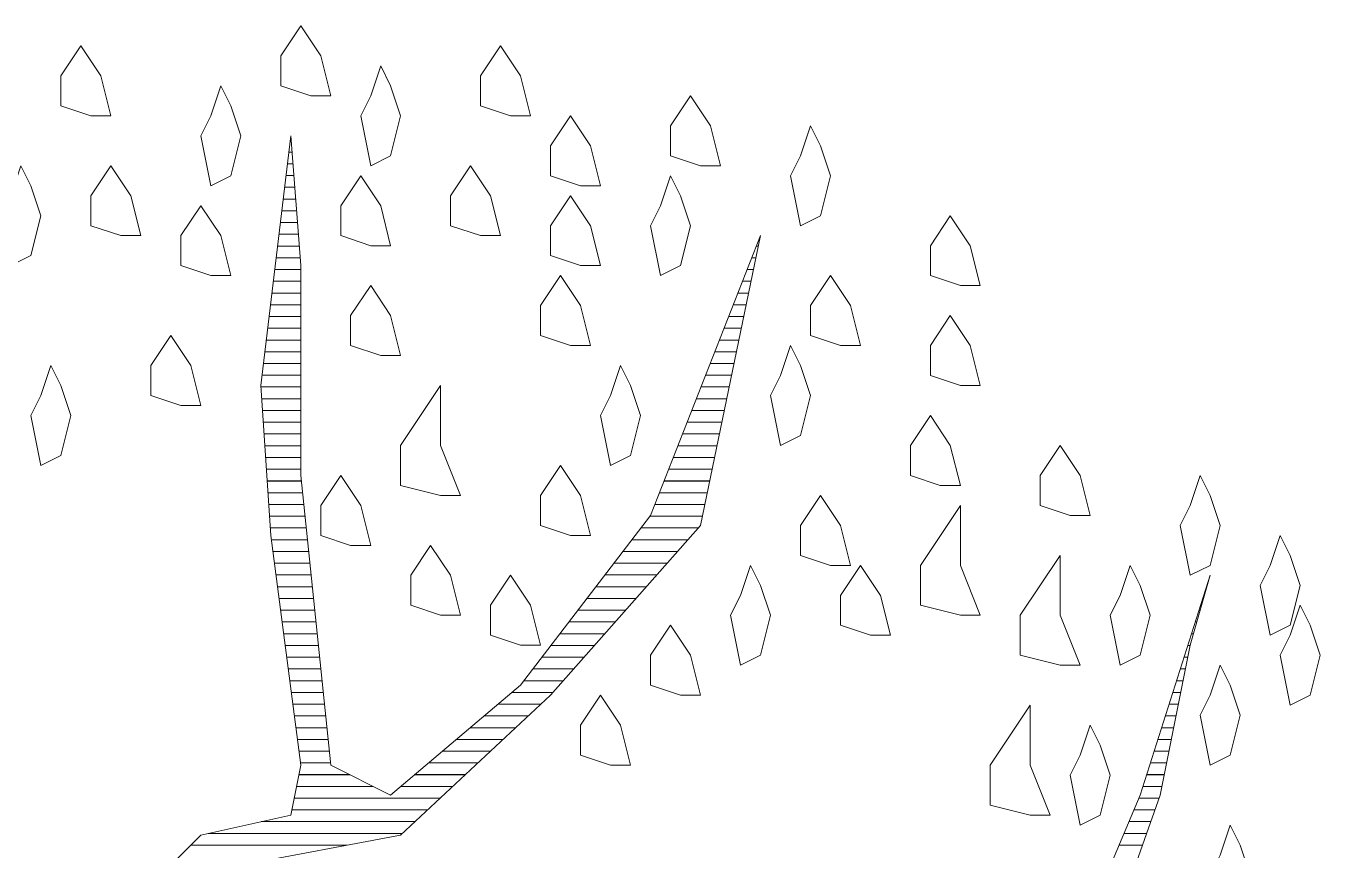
# Model space of a CAD drawing. Header units: centimetres. Extents: x 867 to 19881, y 2761 to 6151.
# Drawn here: x 2443.27 to 2464.54, y 4838.92 to 4852.46 of the extents above; entities that cross this region are included whole.
import ezdxf

# ---------------------------------------------------------------- set-up
doc = ezdxf.new("R2010")
doc.units = ezdxf.units.CM
doc.layers.add('PLAN TEFRİŞLER', color=7, linetype='Continuous', lineweight=0)

# ---------------------------------------------------------------- blocks, each defined once
blk = doc.blocks.new('*X64-flat-121')
at = {"color": 0}
for p, q in [((2917.25, 2913.46), (2917.37, 2913.46)), ((2917.05, 2911.83), (2917.5, 2911.83)), ((2916.86, 2910.2), (2917.62, 2910.2)), ((2916.66, 2908.58), (2917.75, 2908.58)), ((2916.47, 2906.95), (2917.87, 2906.95)), ((2916.27, 2905.32), (2918, 2905.32)), ((2916.08, 2903.7), (2918.12, 2903.7)), ((2915.69, 2900.44), (2918.37, 2900.44)), ((2915.88, 2902.07), (2918.25, 2902.07)), ((2915.49, 2898.82), (2918.5, 2898.82)), ((2981.78, 2898.82), (2982.05, 2898.82)), ((2915.3, 2897.19), (2918.62, 2897.19)), ((2981.14, 2897.19), (2981.71, 2897.19)), ((2915.1, 2895.56), (2918.71, 2895.56)), ((2980.5, 2895.56), (2981.37, 2895.56)), ((2914.91, 2893.94), (2918.71, 2893.94)), ((2979.86, 2893.94), (2981.04, 2893.94)), ((2914.71, 2892.31), (2918.71, 2892.31)), ((2979.22, 2892.31), (2980.7, 2892.31)), ((2914.52, 2890.68), (2918.71, 2890.68)), ((2978.58, 2890.68), (2980.36, 2890.68)), ((2914.32, 2889.06), (2918.71, 2889.06)), ((2977.94, 2889.06), (2980.03, 2889.06)), ((2914.13, 2887.43), (2918.71, 2887.43)), ((2977.31, 2887.43), (2979.69, 2887.43)), ((2913.93, 2885.8), (2918.71, 2885.8)), ((2976.67, 2885.8), (2979.35, 2885.8)), ((2913.54, 2882.55), (2918.71, 2882.55)), ((2913.74, 2884.18), (2918.71, 2884.18)), ((2975.39, 2882.55), (2978.68, 2882.55)), ((2976.03, 2884.18), (2979.02, 2884.18)), ((2913.35, 2880.92), (2918.71, 2880.92)), ((2974.75, 2880.92), (2978.34, 2880.92)), ((2913.19, 2879.3), (2918.71, 2879.3)), ((2974.11, 2879.3), (2978.01, 2879.3)), ((2913.3, 2877.67), (2918.71, 2877.67)), ((2973.47, 2877.67), (2977.67, 2877.67)), ((2913.41, 2876.04), (2918.71, 2876.04)), ((2972.83, 2876.04), (2977.33, 2876.04)), ((2913.51, 2874.42), (2918.71, 2874.42)), ((2972.19, 2874.42), (2977, 2874.42)), ((2913.62, 2872.79), (2918.71, 2872.79)), ((2971.55, 2872.79), (2976.66, 2872.79)), ((2913.73, 2871.16), (2918.71, 2871.16)), ((2970.92, 2871.16), (2976.32, 2871.16)), ((2913.84, 2869.54), (2918.71, 2869.54)), ((2970.28, 2869.54), (2975.99, 2869.54)), ((2913.95, 2867.91), (2918.71, 2867.91)), ((2969.64, 2867.91), (2975.65, 2867.91)), ((2914.06, 2866.28), (2918.79, 2866.28)), ((2914.16, 2864.66), (2918.96, 2864.66)), ((2968.36, 2864.66), (2974.98, 2864.66)), ((2969, 2866.28), (2975.31, 2866.28)), ((2914.27, 2863.03), (2919.12, 2863.03)), ((2967.72, 2863.03), (2974.64, 2863.03)), ((2914.38, 2861.4), (2919.29, 2861.4)), ((2967.04, 2861.4), (2974.31, 2861.4)), ((2914.49, 2859.78), (2919.46, 2859.78)), ((2965.79, 2859.78), (2973.73, 2859.78)), ((2914.64, 2858.15), (2919.63, 2858.15)), ((2964.55, 2858.15), (2972.29, 2858.15)), ((2914.85, 2856.52), (2919.8, 2856.52)), ((2963.31, 2856.52), (2970.86, 2856.52)), ((2915.06, 2854.9), (2919.97, 2854.9)), ((2962.06, 2854.9), (2969.42, 2854.9)), ((2915.27, 2853.27), (2920.13, 2853.27)), ((2960.82, 2853.27), (2967.99, 2853.27)), ((2915.49, 2851.64), (2920.3, 2851.64)), ((2959.57, 2851.64), (2966.55, 2851.64)), ((3044.09, 2851.64), (3044.14, 2851.64)), ((2915.7, 2850.02), (2920.47, 2850.02)), ((2958.33, 2850.02), (2965.12, 2850.02)), ((3043.57, 2850.02), (3043.68, 2850.02)), ((2915.91, 2848.39), (2920.64, 2848.39)), ((2916.12, 2846.76), (2920.81, 2846.76)), ((2955.84, 2846.76), (2962.24, 2846.76)), ((2957.09, 2848.39), (2963.68, 2848.39)), ((3042.54, 2846.76), (3042.75, 2846.76)), ((3043.06, 2848.39), (3043.21, 2848.39)), ((2916.33, 2845.14), (2920.98, 2845.14)), ((2954.6, 2845.14), (2960.81, 2845.14)), ((3042.02, 2845.14), (3042.28, 2845.14)), ((2916.55, 2843.51), (2921.14, 2843.51)), ((2953.36, 2843.51), (2959.37, 2843.51)), ((3041.5, 2843.51), (3041.82, 2843.51)), ((2916.76, 2841.88), (2921.31, 2841.88)), ((2952.11, 2841.88), (2957.94, 2841.88)), ((3040.99, 2841.88), (3041.5, 2841.88)), ((2916.97, 2840.26), (2921.48, 2840.26)), ((2950.87, 2840.26), (2956.5, 2840.26)), ((3040.47, 2840.26), (3041.17, 2840.26)), ((2917.18, 2838.63), (2921.65, 2838.63)), ((2949.62, 2838.63), (2955.07, 2838.63)), ((3039.95, 2838.63), (3040.85, 2838.63)), ((2917.4, 2837), (2921.82, 2837)), ((2947.96, 2837), (2953.63, 2837)), ((3039.43, 2837), (3040.52, 2837)), ((2917.61, 2835.38), (2921.99, 2835.38)), ((2946.04, 2835.38), (2951.96, 2835.38)), ((3038.92, 2835.38), (3040.2, 2835.38)), ((2917.82, 2833.75), (2922.15, 2833.75)), ((2944.12, 2833.75), (2950.22, 2833.75)), ((3038.4, 2833.75), (3039.87, 2833.75)), ((2918.03, 2832.12), (2922.32, 2832.12)), ((2918.24, 2830.5), (2922.49, 2830.5)), ((2940.27, 2830.5), (2946.73, 2830.5)), ((2942.2, 2832.12), (2948.48, 2832.12)), ((3037.36, 2830.5), (3039.22, 2830.5)), ((3037.88, 2832.12), (3039.54, 2832.12)), ((2918.46, 2828.87), (2922.66, 2828.87)), ((2938.35, 2828.87), (2944.99, 2828.87)), ((3036.85, 2828.87), (3038.89, 2828.87)), ((2918.67, 2827.24), (2922.83, 2827.24)), ((2936.43, 2827.24), (2943.25, 2827.24)), ((3036.33, 2827.24), (3038.57, 2827.24)), ((2918.45, 2825.62), (2925.49, 2825.62)), ((2934.51, 2825.62), (2941.51, 2825.62)), ((3035.81, 2825.62), (3038.24, 2825.62)), ((2918.12, 2823.99), (2928.75, 2823.99)), ((2932.58, 2823.99), (2939.76, 2823.99)), ((3035.29, 2823.99), (3037.92, 2823.99)), ((2917.79, 2822.36), (2938.02, 2822.36)), ((3034.73, 2822.36), (3037.53, 2822.36)), ((2917.47, 2820.73), (2936.28, 2820.73)), ((3034.05, 2820.73), (3036.95, 2820.73)), ((2913.24, 2819.11), (2934.53, 2819.11)), ((3033.36, 2819.11), (3036.38, 2819.11)), ((2905.92, 2817.48), (2932.79, 2817.48)), ((3032.68, 2817.48), (3035.81, 2817.48)), ((2903.48, 2815.85), (2925.1, 2815.85)), ((3031.99, 2815.85), (3035.23, 2815.85))]:
    blk.add_line(p, q, dxfattribs=at)
blk = doc.blocks.new('*X20')
at = {"color": 0}
for p, q in [((17.9333, 17.91), (17.9341, 17.91)), ((17.9321, 17.9), (17.9348, 17.9)), ((17.9309, 17.89), (17.9356, 17.89)), ((17.9297, 17.88), (17.9364, 17.88)), ((17.9285, 17.87), (17.9371, 17.87)), ((17.9273, 17.86), (17.9379, 17.86)), ((17.9261, 17.85), (17.9387, 17.85)), ((17.9237, 17.83), (17.9402, 17.83)), ((17.9249, 17.84), (17.9395, 17.84)), ((17.9225, 17.82), (17.941, 17.82)), ((18.33, 17.82), (18.3316, 17.82)), ((17.9213, 17.81), (17.9418, 17.81)), ((18.3261, 17.81), (18.3296, 17.81)), ((17.9201, 17.8), (17.9423, 17.8)), ((18.3221, 17.8), (18.3275, 17.8)), ((17.9189, 17.79), (17.9423, 17.79)), ((18.3182, 17.79), (18.3254, 17.79)), ((17.9177, 17.78), (17.9423, 17.78)), ((18.3143, 17.78), (18.3234, 17.78)), ((17.9165, 17.77), (17.9423, 17.77)), ((18.3104, 17.77), (18.3213, 17.77)), ((17.9153, 17.76), (17.9423, 17.76)), ((18.3064, 17.76), (18.3192, 17.76)), ((17.9141, 17.75), (17.9423, 17.75)), ((18.3025, 17.75), (18.3171, 17.75)), ((17.9129, 17.74), (17.9423, 17.74)), ((18.2986, 17.74), (18.3151, 17.74)), ((17.9105, 17.72), (17.9423, 17.72)), ((17.9117, 17.73), (17.9423, 17.73)), ((18.2907, 17.72), (18.3109, 17.72)), ((18.2946, 17.73), (18.313, 17.73)), ((17.9093, 17.71), (17.9423, 17.71)), ((18.2868, 17.71), (18.3089, 17.71)), ((17.9083, 17.7), (17.9423, 17.7)), ((18.2829, 17.7), (18.3068, 17.7)), ((17.909, 17.69), (17.9423, 17.69)), ((18.2789, 17.69), (18.3047, 17.69)), ((17.9097, 17.68), (17.9423, 17.68)), ((18.275, 17.68), (18.3027, 17.68)), ((17.9103, 17.67), (17.9423, 17.67)), ((18.2711, 17.67), (18.3006, 17.67)), ((17.911, 17.66), (17.9423, 17.66)), ((18.2671, 17.66), (18.2985, 17.66)), ((17.9117, 17.65), (17.9423, 17.65)), ((18.2632, 17.65), (18.2965, 17.65)), ((17.9123, 17.64), (17.9423, 17.64)), ((18.2593, 17.64), (18.2944, 17.64)), ((17.913, 17.63), (17.9423, 17.63)), ((18.2554, 17.63), (18.2923, 17.63)), ((17.9137, 17.62), (17.9428, 17.62)), ((17.9143, 17.61), (17.9438, 17.61)), ((18.2475, 17.61), (18.2882, 17.61)), ((18.2514, 17.62), (18.2903, 17.62)), ((17.915, 17.6), (17.9448, 17.6)), ((18.2436, 17.6), (18.2861, 17.6)), ((17.9157, 17.59), (17.9459, 17.59)), ((18.2394, 17.59), (18.284, 17.59)), ((17.9163, 17.58), (17.9469, 17.58)), ((18.2317, 17.58), (18.2805, 17.58)), ((17.9172, 17.57), (17.9479, 17.57)), ((18.2241, 17.57), (18.2717, 17.57)), ((17.9186, 17.56), (17.949, 17.56)), ((18.2164, 17.56), (18.2628, 17.56)), ((17.9199, 17.55), (17.95, 17.55)), ((18.2088, 17.55), (18.254, 17.55)), ((17.9212, 17.54), (17.951, 17.54)), ((18.2011, 17.54), (18.2452, 17.54)), ((17.9225, 17.53), (17.9521, 17.53)), ((18.1935, 17.53), (18.2364, 17.53)), ((18.7131, 17.53), (18.7134, 17.53)), ((17.9238, 17.52), (17.9531, 17.52)), ((18.1858, 17.52), (18.2276, 17.52)), ((18.7099, 17.52), (18.7105, 17.52)), ((17.9251, 17.51), (17.9541, 17.51)), ((17.9264, 17.5), (17.9552, 17.5)), ((18.1706, 17.5), (18.2099, 17.5)), ((18.1782, 17.51), (18.2187, 17.51)), ((18.7035, 17.5), (18.7048, 17.5)), ((18.7067, 17.51), (18.7077, 17.51)), ((17.9277, 17.49), (17.9562, 17.49)), ((18.1629, 17.49), (18.2011, 17.49)), ((18.7003, 17.49), (18.7019, 17.49)), ((17.929, 17.48), (17.9572, 17.48)), ((18.1553, 17.48), (18.1923, 17.48)), ((18.6971, 17.48), (18.6991, 17.48)), ((17.9303, 17.47), (17.9583, 17.47)), ((18.1476, 17.47), (18.1834, 17.47)), ((18.694, 17.47), (18.6971, 17.47)), ((17.9316, 17.46), (17.9593, 17.46)), ((18.14, 17.46), (18.1746, 17.46)), ((18.6908, 17.46), (18.6951, 17.46)), ((17.9329, 17.45), (17.9604, 17.45)), ((18.1323, 17.45), (18.1658, 17.45)), ((18.6876, 17.45), (18.6931, 17.45)), ((17.9342, 17.44), (17.9614, 17.44)), ((18.1221, 17.44), (18.157, 17.44)), ((18.6844, 17.44), (18.6911, 17.44)), ((17.9355, 17.43), (17.9624, 17.43)), ((18.1103, 17.43), (18.1467, 17.43)), ((18.6812, 17.43), (18.6891, 17.43)), ((17.9368, 17.42), (17.9635, 17.42)), ((18.0985, 17.42), (18.136, 17.42)), ((18.6781, 17.42), (18.6871, 17.42)), ((17.9381, 17.41), (17.9645, 17.41)), ((17.9394, 17.4), (17.9655, 17.4)), ((18.0748, 17.4), (18.1146, 17.4)), ((18.0867, 17.41), (18.1253, 17.41)), ((18.6717, 17.4), (18.6831, 17.4)), ((18.6749, 17.41), (18.6851, 17.41)), ((17.9407, 17.39), (17.9666, 17.39)), ((18.063, 17.39), (18.1038, 17.39)), ((18.6685, 17.39), (18.6811, 17.39)), ((17.942, 17.38), (17.9676, 17.38)), ((18.0512, 17.38), (18.0931, 17.38)), ((18.6653, 17.38), (18.6791, 17.38)), ((17.9407, 17.37), (17.984, 17.37)), ((18.0394, 17.37), (18.0824, 17.37)), ((18.6621, 17.37), (18.6771, 17.37)), ((17.9387, 17.36), (18.004, 17.36)), ((18.0276, 17.36), (18.0717, 17.36)), ((18.659, 17.36), (18.6751, 17.36)), ((17.9367, 17.35), (18.061, 17.35)), ((18.6555, 17.35), (18.6727, 17.35)), ((17.9347, 17.34), (18.0503, 17.34)), ((18.6513, 17.34), (18.6692, 17.34)), ((17.9087, 17.33), (18.0396, 17.33)), ((18.6471, 17.33), (18.6656, 17.33)), ((17.8637, 17.32), (18.0288, 17.32)), ((18.6429, 17.32), (18.6621, 17.32)), ((17.8487, 17.31), (17.9816, 17.31)), ((18.6387, 17.31), (18.6586, 17.31))]:
    blk.add_line(p, q, dxfattribs=at)

msp = doc.modelspace()

# ---------------------------------------------------------------- linework, layer by layer
at = {"layer": 'PLAN TEFRİŞLER', "color": 252, "lineweight": 0, "true_color": 0x939598}
for p, q in [((2447.624, 4850.657, -156.65), (2447.132, 4846.552, -156.65)), ((2447.624, 4850.657), (2447.132, 4846.552)), ((2447.788, 4848.522, -156.65), (2447.624, 4850.657, -156.65)), ((2447.788, 4848.522), (2447.624, 4850.657)), ((2455.342, 4849.015, -156.65), (2453.535, 4844.417, -156.65)), ((2455.342, 4849.015), (2453.535, 4844.417)), ((2454.356, 4844.253, -156.65), (2455.342, 4849.015, -156.65)), ((2454.356, 4844.253), (2455.342, 4849.015)), ((2447.788, 4845.074, -156.65), (2447.788, 4848.522, -156.65)), ((2447.788, 4845.074), (2447.788, 4848.522)), ((2447.132, 4846.552, -156.65), (2447.296, 4844.088, -156.65)), ((2447.132, 4846.552), (2447.296, 4844.088)), ((2448.281, 4840.312, -156.65), (2447.788, 4845.074, -156.65)), ((2448.281, 4840.312), (2447.788, 4845.074)), ((2453.535, 4844.417, -156.65), (2451.401, 4841.625, -156.65)), ((2453.535, 4844.417), (2451.401, 4841.625)), ((2451.893, 4841.461, -156.65), (2454.356, 4844.253, -156.65)), ((2451.893, 4841.461), (2454.356, 4844.253)), ((2447.296, 4844.088, -156.65), (2447.788, 4840.312, -156.65)), ((2447.296, 4844.088), (2447.788, 4840.312)), ((2462.731, 4843.432, -156.65), (2461.581, 4839.819, -156.65)), ((2462.731, 4843.432), (2461.581, 4839.819)), ((2462.402, 4842.282, -156.65), (2462.731, 4843.432, -156.65)), ((2462.402, 4842.282), (2462.731, 4843.432)), ((2461.91, 4839.819, -156.65), (2462.402, 4842.282, -156.65)), ((2461.91, 4839.819), (2462.402, 4842.282)), ((2451.401, 4841.625, -156.65), (2449.266, 4839.819, -156.65)), ((2451.401, 4841.625), (2449.266, 4839.819)), ((2449.43, 4839.162, -156.65), (2451.893, 4841.461, -156.65)), ((2449.43, 4839.162), (2451.893, 4841.461)), ((2447.788, 4840.312, -156.65), (2447.624, 4839.491, -156.65)), ((2447.788, 4840.312), (2447.624, 4839.491)), ((2449.266, 4839.819, -156.65), (2448.281, 4840.312, -156.65)), ((2449.266, 4839.819), (2448.281, 4840.312)), ((2461.581, 4839.819, -156.65), (2460.268, 4836.699, -156.65)), ((2461.581, 4839.819), (2460.268, 4836.699)), ((2460.924, 4837.028, -156.65), (2461.91, 4839.819, -156.65)), ((2460.924, 4837.028), (2461.91, 4839.819)), ((2447.624, 4839.491, -156.65), (2446.146, 4839.162, -156.65)), ((2447.624, 4839.491), (2446.146, 4839.162)), ((2446.146, 4839.162, -156.65), (2444.833, 4837.849, -156.65)), ((2446.146, 4839.162), (2444.833, 4837.849)), ((2446.803, 4838.67, -156.65), (2449.43, 4839.162, -156.65)), ((2446.803, 4838.67), (2449.43, 4839.162))]:
    msp.add_line(p, q, dxfattribs=at)
at = {"layer": 'PLAN TEFRİŞLER', "color": 252, "lineweight": 0, "true_color": 0x939598, "elevation": -156.65}
for points in [[(2447.953, 4851.313), (2447.46, 4851.478), (2447.46, 4851.97), (2447.788, 4852.463), (2448.117, 4851.97), (2448.281, 4851.313)], [(2444.34, 4850.985), (2443.848, 4851.149), (2443.848, 4851.642), (2444.176, 4852.134), (2444.504, 4851.642), (2444.669, 4850.985)], [(2451.237, 4850.985), (2450.744, 4851.149), (2450.744, 4851.642), (2451.072, 4852.134), (2451.401, 4851.642), (2451.565, 4850.985)], [(2448.938, 4851.313), (2448.774, 4850.985), (2448.938, 4850.164), (2449.266, 4850.328), (2449.43, 4850.985), (2449.266, 4851.478), (2449.102, 4851.806)], [(2446.311, 4850.985), (2446.146, 4850.657), (2446.311, 4849.836), (2446.639, 4850), (2446.803, 4850.657), (2446.639, 4851.149), (2446.475, 4851.478)], [(2454.356, 4850.164), (2453.864, 4850.328), (2453.864, 4850.821), (2454.192, 4851.313), (2454.521, 4850.821), (2454.685, 4850.164)], [(2452.386, 4849.836), (2451.893, 4850), (2451.893, 4850.492), (2452.222, 4850.985), (2452.55, 4850.492), (2452.714, 4849.836)], [(2455.998, 4850.328), (2455.834, 4850), (2455.998, 4849.179), (2456.327, 4849.343), (2456.491, 4850), (2456.327, 4850.492), (2456.163, 4850.821)], [(2443.027, 4849.671), (2442.862, 4849.343), (2443.027, 4848.522), (2443.355, 4848.686), (2443.519, 4849.343), (2443.355, 4849.836), (2443.191, 4850.164)], [(2444.833, 4849.015), (2444.34, 4849.179), (2444.34, 4849.671), (2444.669, 4850.164), (2444.997, 4849.671), (2445.161, 4849.015)], [(2450.744, 4849.015), (2450.251, 4849.179), (2450.251, 4849.671), (2450.58, 4850.164), (2450.908, 4849.671), (2451.072, 4849.015)], [(2448.938, 4848.85), (2448.445, 4849.015), (2448.445, 4849.507), (2448.774, 4850), (2449.102, 4849.507), (2449.266, 4848.85)], [(2453.7, 4849.507), (2453.535, 4849.179), (2453.7, 4848.358), (2454.028, 4848.522), (2454.192, 4849.179), (2454.028, 4849.671), (2453.864, 4850)], [(2452.386, 4848.522), (2451.893, 4848.686), (2451.893, 4849.179), (2452.222, 4849.671), (2452.55, 4849.179), (2452.714, 4848.522)], [(2446.311, 4848.358), (2445.818, 4848.522), (2445.818, 4849.015), (2446.146, 4849.507), (2446.475, 4849.015), (2446.639, 4848.358)], [(2458.626, 4848.194), (2458.133, 4848.358), (2458.133, 4848.85), (2458.461, 4849.343), (2458.79, 4848.85), (2458.954, 4848.194)], [(2449.102, 4847.044), (2448.609, 4847.208), (2448.609, 4847.701), (2448.938, 4848.194), (2449.266, 4847.701), (2449.43, 4847.044)], [(2452.222, 4847.208), (2451.729, 4847.373), (2451.729, 4847.865), (2452.058, 4848.358), (2452.386, 4847.865), (2452.55, 4847.208)], [(2456.655, 4847.208), (2456.163, 4847.373), (2456.163, 4847.865), (2456.491, 4848.358), (2456.819, 4847.865), (2456.984, 4847.208)], [(2458.626, 4846.552), (2458.133, 4846.716), (2458.133, 4847.208), (2458.461, 4847.701), (2458.79, 4847.208), (2458.954, 4846.552)], [(2445.818, 4846.223), (2445.325, 4846.387), (2445.325, 4846.88), (2445.654, 4847.373), (2445.982, 4846.88), (2446.146, 4846.223)], [(2455.67, 4846.716), (2455.506, 4846.387), (2455.67, 4845.566), (2455.998, 4845.73), (2456.163, 4846.387), (2455.998, 4846.88), (2455.834, 4847.208)], [(2443.519, 4846.387), (2443.355, 4846.059), (2443.519, 4845.238), (2443.848, 4845.402), (2444.012, 4846.059), (2443.848, 4846.552), (2443.683, 4846.88)], [(2452.879, 4846.387), (2452.714, 4846.059), (2452.879, 4845.238), (2453.207, 4845.402), (2453.371, 4846.059), (2453.207, 4846.552), (2453.043, 4846.88)], [(2450.087, 4844.745), (2449.43, 4844.909), (2449.43, 4845.566), (2450.087, 4846.552), (2450.087, 4845.566), (2450.416, 4844.745)], [(2458.297, 4844.909), (2457.805, 4845.074), (2457.805, 4845.566), (2458.133, 4846.059), (2458.461, 4845.566), (2458.626, 4844.909)], [(2460.432, 4844.417), (2459.939, 4844.581), (2459.939, 4845.074), (2460.268, 4845.566), (2460.596, 4845.074), (2460.76, 4844.417)], [(2452.222, 4844.088), (2451.729, 4844.253), (2451.729, 4844.745), (2452.058, 4845.238), (2452.386, 4844.745), (2452.55, 4844.088)], [(2448.609, 4843.924), (2448.117, 4844.088), (2448.117, 4844.581), (2448.445, 4845.074), (2448.774, 4844.581), (2448.938, 4843.924)], [(2462.402, 4844.581), (2462.238, 4844.253), (2462.402, 4843.432), (2462.731, 4843.596), (2462.895, 4844.253), (2462.731, 4844.745), (2462.566, 4845.074)], [(2456.491, 4843.596), (2455.998, 4843.76), (2455.998, 4844.253), (2456.327, 4844.745), (2456.655, 4844.253), (2456.819, 4843.596)], [(2458.626, 4842.775), (2457.969, 4842.939), (2457.969, 4843.596), (2458.626, 4844.581), (2458.626, 4843.596), (2458.954, 4842.775)], [(2450.087, 4842.775), (2449.595, 4842.939), (2449.595, 4843.432), (2449.923, 4843.924), (2450.251, 4843.432), (2450.416, 4842.775)], [(2463.716, 4843.596), (2463.552, 4843.267), (2463.716, 4842.446), (2464.044, 4842.611), (2464.208, 4843.267), (2464.044, 4843.76), (2463.88, 4844.088)], [(2460.268, 4841.954), (2459.611, 4842.118), (2459.611, 4842.775), (2460.268, 4843.76), (2460.268, 4842.775), (2460.596, 4841.954)], [(2455.013, 4843.103), (2454.849, 4842.775), (2455.013, 4841.954), (2455.342, 4842.118), (2455.506, 4842.775), (2455.342, 4843.267), (2455.177, 4843.596)], [(2457.148, 4842.446), (2456.655, 4842.611), (2456.655, 4843.103), (2456.984, 4843.596), (2457.312, 4843.103), (2457.476, 4842.446)], [(2461.253, 4843.103), (2461.089, 4842.775), (2461.253, 4841.954), (2461.581, 4842.118), (2461.745, 4842.775), (2461.581, 4843.267), (2461.417, 4843.596)], [(2451.401, 4842.282), (2450.908, 4842.446), (2450.908, 4842.939), (2451.237, 4843.432), (2451.565, 4842.939), (2451.729, 4842.282)], [(2464.044, 4842.446), (2463.88, 4842.118), (2464.044, 4841.297), (2464.373, 4841.461), (2464.537, 4842.118), (2464.373, 4842.611), (2464.208, 4842.939)], [(2454.028, 4841.461), (2453.535, 4841.625), (2453.535, 4842.118), (2453.864, 4842.611), (2454.192, 4842.118), (2454.356, 4841.461)], [(2462.731, 4841.461), (2462.566, 4841.133), (2462.731, 4840.312), (2463.059, 4840.476), (2463.223, 4841.133), (2463.059, 4841.625), (2462.895, 4841.954)], [(2452.879, 4840.312), (2452.386, 4840.476), (2452.386, 4840.969), (2452.714, 4841.461), (2453.043, 4840.969), (2453.207, 4840.312)], [(2459.775, 4839.491), (2459.118, 4839.655), (2459.118, 4840.312), (2459.775, 4841.297), (2459.775, 4840.312), (2460.103, 4839.491)], [(2460.596, 4840.476), (2460.432, 4840.148), (2460.596, 4839.327), (2460.924, 4839.491), (2461.089, 4840.148), (2460.924, 4840.64), (2460.76, 4840.969)], [(2462.895, 4838.834), (2462.731, 4838.506), (2462.895, 4837.685), (2463.223, 4837.849), (2463.387, 4838.506), (2463.223, 4838.998), (2463.059, 4839.327)]]:
    msp.add_lwpolyline(points, close=True, dxfattribs=at)
at = {"layer": 'PLAN TEFRİŞLER', "color": 252, "lineweight": 0, "true_color": 0x939598}
for points in [[(2447.953, 4851.313), (2447.46, 4851.478), (2447.46, 4851.97), (2447.788, 4852.463), (2448.117, 4851.97), (2448.281, 4851.313)], [(2444.34, 4850.985), (2443.848, 4851.149), (2443.848, 4851.642), (2444.176, 4852.134), (2444.504, 4851.642), (2444.669, 4850.985)], [(2451.237, 4850.985), (2450.744, 4851.149), (2450.744, 4851.642), (2451.072, 4852.134), (2451.401, 4851.642), (2451.565, 4850.985)], [(2448.938, 4851.313), (2448.774, 4850.985), (2448.938, 4850.164), (2449.266, 4850.328), (2449.43, 4850.985), (2449.266, 4851.478), (2449.102, 4851.806)], [(2446.311, 4850.985), (2446.146, 4850.657), (2446.311, 4849.836), (2446.639, 4850), (2446.803, 4850.657), (2446.639, 4851.149), (2446.475, 4851.478)], [(2454.356, 4850.164), (2453.864, 4850.328), (2453.864, 4850.821), (2454.192, 4851.313), (2454.521, 4850.821), (2454.685, 4850.164)], [(2452.386, 4849.836), (2451.893, 4850), (2451.893, 4850.492), (2452.222, 4850.985), (2452.55, 4850.492), (2452.714, 4849.836)], [(2455.998, 4850.328), (2455.834, 4850), (2455.998, 4849.179), (2456.327, 4849.343), (2456.491, 4850), (2456.327, 4850.492), (2456.163, 4850.821)], [(2443.027, 4849.671), (2442.862, 4849.343), (2443.027, 4848.522), (2443.355, 4848.686), (2443.519, 4849.343), (2443.355, 4849.836), (2443.191, 4850.164)], [(2444.833, 4849.015), (2444.34, 4849.179), (2444.34, 4849.671), (2444.669, 4850.164), (2444.997, 4849.671), (2445.161, 4849.015)], [(2450.744, 4849.015), (2450.251, 4849.179), (2450.251, 4849.671), (2450.58, 4850.164), (2450.908, 4849.671), (2451.072, 4849.015)], [(2448.938, 4848.85), (2448.445, 4849.015), (2448.445, 4849.507), (2448.774, 4850), (2449.102, 4849.507), (2449.266, 4848.85)], [(2453.7, 4849.507), (2453.535, 4849.179), (2453.7, 4848.358), (2454.028, 4848.522), (2454.192, 4849.179), (2454.028, 4849.671), (2453.864, 4850)], [(2452.386, 4848.522), (2451.893, 4848.686), (2451.893, 4849.179), (2452.222, 4849.671), (2452.55, 4849.179), (2452.714, 4848.522)], [(2446.311, 4848.358), (2445.818, 4848.522), (2445.818, 4849.015), (2446.146, 4849.507), (2446.475, 4849.015), (2446.639, 4848.358)], [(2458.626, 4848.194), (2458.133, 4848.358), (2458.133, 4848.85), (2458.461, 4849.343), (2458.79, 4848.85), (2458.954, 4848.194)], [(2449.102, 4847.044), (2448.609, 4847.208), (2448.609, 4847.701), (2448.938, 4848.194), (2449.266, 4847.701), (2449.43, 4847.044)], [(2452.222, 4847.208), (2451.729, 4847.373), (2451.729, 4847.865), (2452.058, 4848.358), (2452.386, 4847.865), (2452.55, 4847.208)], [(2456.655, 4847.208), (2456.163, 4847.373), (2456.163, 4847.865), (2456.491, 4848.358), (2456.819, 4847.865), (2456.984, 4847.208)], [(2458.626, 4846.552), (2458.133, 4846.716), (2458.133, 4847.208), (2458.461, 4847.701), (2458.79, 4847.208), (2458.954, 4846.552)], [(2445.818, 4846.223), (2445.325, 4846.387), (2445.325, 4846.88), (2445.654, 4847.373), (2445.982, 4846.88), (2446.146, 4846.223)], [(2455.67, 4846.716), (2455.506, 4846.387), (2455.67, 4845.566), (2455.998, 4845.73), (2456.163, 4846.387), (2455.998, 4846.88), (2455.834, 4847.208)], [(2443.519, 4846.387), (2443.355, 4846.059), (2443.519, 4845.238), (2443.848, 4845.402), (2444.012, 4846.059), (2443.848, 4846.552), (2443.683, 4846.88)], [(2452.879, 4846.387), (2452.714, 4846.059), (2452.879, 4845.238), (2453.207, 4845.402), (2453.371, 4846.059), (2453.207, 4846.552), (2453.043, 4846.88)], [(2450.087, 4844.745), (2449.43, 4844.909), (2449.43, 4845.566), (2450.087, 4846.552), (2450.087, 4845.566), (2450.416, 4844.745)], [(2458.297, 4844.909), (2457.805, 4845.074), (2457.805, 4845.566), (2458.133, 4846.059), (2458.461, 4845.566), (2458.626, 4844.909)], [(2460.432, 4844.417), (2459.939, 4844.581), (2459.939, 4845.074), (2460.268, 4845.566), (2460.596, 4845.074), (2460.76, 4844.417)], [(2452.222, 4844.088), (2451.729, 4844.253), (2451.729, 4844.745), (2452.058, 4845.238), (2452.386, 4844.745), (2452.55, 4844.088)], [(2448.609, 4843.924), (2448.117, 4844.088), (2448.117, 4844.581), (2448.445, 4845.074), (2448.774, 4844.581), (2448.938, 4843.924)], [(2462.402, 4844.581), (2462.238, 4844.253), (2462.402, 4843.432), (2462.731, 4843.596), (2462.895, 4844.253), (2462.731, 4844.745), (2462.566, 4845.074)], [(2456.491, 4843.596), (2455.998, 4843.76), (2455.998, 4844.253), (2456.327, 4844.745), (2456.655, 4844.253), (2456.819, 4843.596)], [(2458.626, 4842.775), (2457.969, 4842.939), (2457.969, 4843.596), (2458.626, 4844.581), (2458.626, 4843.596), (2458.954, 4842.775)], [(2450.087, 4842.775), (2449.595, 4842.939), (2449.595, 4843.432), (2449.923, 4843.924), (2450.251, 4843.432), (2450.416, 4842.775)], [(2463.716, 4843.596), (2463.552, 4843.267), (2463.716, 4842.446), (2464.044, 4842.611), (2464.208, 4843.267), (2464.044, 4843.76), (2463.88, 4844.088)], [(2460.268, 4841.954), (2459.611, 4842.118), (2459.611, 4842.775), (2460.268, 4843.76), (2460.268, 4842.775), (2460.596, 4841.954)], [(2455.013, 4843.103), (2454.849, 4842.775), (2455.013, 4841.954), (2455.342, 4842.118), (2455.506, 4842.775), (2455.342, 4843.267), (2455.177, 4843.596)], [(2457.148, 4842.446), (2456.655, 4842.611), (2456.655, 4843.103), (2456.984, 4843.596), (2457.312, 4843.103), (2457.476, 4842.446)], [(2461.253, 4843.103), (2461.089, 4842.775), (2461.253, 4841.954), (2461.581, 4842.118), (2461.745, 4842.775), (2461.581, 4843.267), (2461.417, 4843.596)], [(2451.401, 4842.282), (2450.908, 4842.446), (2450.908, 4842.939), (2451.237, 4843.432), (2451.565, 4842.939), (2451.729, 4842.282)], [(2464.044, 4842.446), (2463.88, 4842.118), (2464.044, 4841.297), (2464.373, 4841.461), (2464.537, 4842.118), (2464.373, 4842.611), (2464.208, 4842.939)], [(2454.028, 4841.461), (2453.535, 4841.625), (2453.535, 4842.118), (2453.864, 4842.611), (2454.192, 4842.118), (2454.356, 4841.461)], [(2462.731, 4841.461), (2462.566, 4841.133), (2462.731, 4840.312), (2463.059, 4840.476), (2463.223, 4841.133), (2463.059, 4841.625), (2462.895, 4841.954)], [(2452.879, 4840.312), (2452.386, 4840.476), (2452.386, 4840.969), (2452.714, 4841.461), (2453.043, 4840.969), (2453.207, 4840.312)], [(2459.775, 4839.491), (2459.118, 4839.655), (2459.118, 4840.312), (2459.775, 4841.297), (2459.775, 4840.312), (2460.103, 4839.491)], [(2460.596, 4840.476), (2460.432, 4840.148), (2460.596, 4839.327), (2460.924, 4839.491), (2461.089, 4840.148), (2460.924, 4840.64), (2460.76, 4840.969)], [(2462.895, 4838.834), (2462.731, 4838.506), (2462.895, 4837.685), (2463.223, 4837.849), (2463.387, 4838.506), (2463.223, 4838.998), (2463.059, 4839.327)]]:
    msp.add_lwpolyline(points, close=True, dxfattribs=at)

# ---------------------------------------------------------------- block references
for name, xscale, yscale, zscale in [('*X64-flat-121', 0.1186971696443158, 0.1186971696443158, 0.1186971696443158), ('*X20', 19.30872317630145, 19.30872317630145, 19.30872317630145)]:
    msp.add_blockref(name, (2101.346, 4504.763), dxfattribs=dict(at, xscale=xscale, yscale=yscale, zscale=zscale))

doc.saveas('drawing.dxf')
